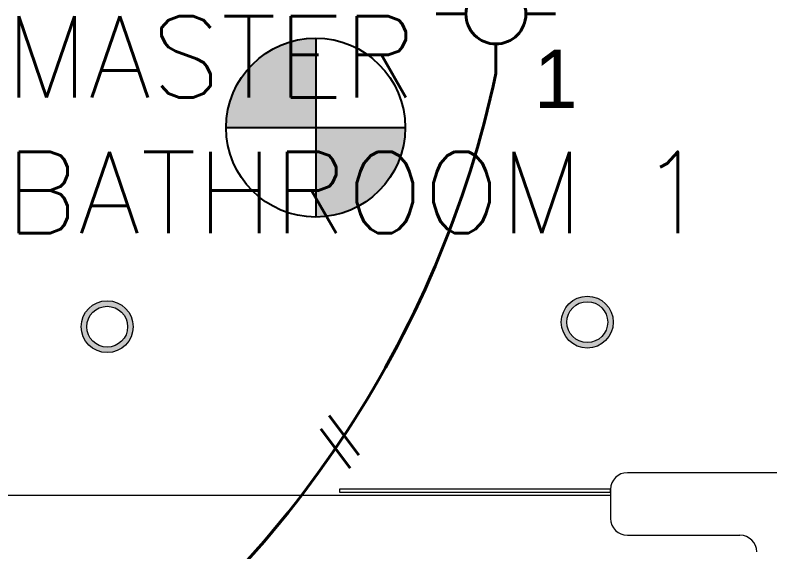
# Model space of a CAD drawing. Header units: metres. Extents: x 14 to 2416, y -346 to 476.
# Drawn here: x 141.299 to 143.108, y -68.661 to -67.374 of the extents above; entities that cross this region are included whole.
import ezdxf

# ---------------------------------------------------------------- set-up
doc = ezdxf.new("R2010")
doc.units = ezdxf.units.M
doc.linetypes.add('0', pattern=[0])
doc.layers.get('0').update_dxf_attribs({"linetype": '0', "lineweight": 20})
for name, color, linetype, lineweight in [('A-ANNO-TEXT', 20, 'Continuous', 13), ('A-WALL', 250, 'Continuous', 20), ('baños', 251, 'Continuous', 0), ('E Salida Luces', 22, 'Continuous', 40), ('E Tuberia Emp Losa', 22, 'Continuous', 40), ('MAVA -LUMINARIAS', 1, 'Continuous', 18), ('textos', 7, 'Continuous', 0)]:
    doc.layers.add(name, color=color, linetype=linetype, lineweight=lineweight)
doc.layers.add('MAVA Luminarias', color=1, linetype='Continuous')
doc.styles.add('CENTURY GOTHIC', font='GOTHIC.TTF')
doc.styles.get("Standard").update_dxf_attribs({"font": 'arial.ttf', "height": 0.1875})

# ---------------------------------------------------------------- blocks, each defined once
blk = doc.blocks.new('downlight')
at = {"layer": 'MAVA -LUMINARIAS'}
h = blk.add_hatch(color=3, dxfattribs=at)
h.dxf.hatch_style = 1
h.paths.add_polyline_path([(-5.416, -22.4571, 1), (-5.2917, -22.4571, 1)])
h.paths.add_polyline_path([(-5.3048, -22.4571, -1), (-5.4029, -22.4571, -1)], flags=16)
at = {"layer": 'MAVA -LUMINARIAS', "color": 3}
for radius in [0.0622, 0.049]:
    blk.add_circle((-5.3539, -22.4571), radius, dxfattribs=at)
blk = doc.blocks.new('lum decorativa')
at = {"layer": 'MAVA Luminarias', "ltscale": 0.3, "transparency": 33554687}
h = blk.add_hatch(color=82, dxfattribs=at)
h.paths.add_polyline_path([(513802.93759, 2035251.33825, 0.414214), (513802.86392, 2035251.26459), (513802.93759, 2035251.26459)])
h.paths.add_polyline_path([(513802.93759, 2035251.19092, 0.414214), (513803.01125, 2035251.26459), (513802.93759, 2035251.26459)])
at = {"layer": 'MAVA Luminarias', "color": 82, "ltscale": 0.3, "transparency": 33554687}
for p, q in [((513802.93759, 2035251.33825), (513802.93759, 2035251.19092)), ((513802.86392, 2035251.26459), (513803.01125, 2035251.26459))]:
    blk.add_line(p, q, dxfattribs=at)
blk.add_circle((513802.93759, 2035251.26459), 0.07366, dxfattribs=at)
blk = doc.blocks.new('PL BASE 2N NASAS 09')
at = {"layer": 'A-WALL'}
for p, q in [((168.9475, -7.6117), (168.3375, -7.6117)), ((168.2975, -7.6517), (168.2975, -7.7217)), ((168.3375, -7.7617), (168.6075, -7.7617))]:
    blk.add_line(p, q, dxfattribs=at)
for centre, start, end in [((168.3375, -7.6517), 90, 180), ((168.3375, -7.7217), 180, 270), ((168.6075, -7.8017), 360, 90)]:
    blk.add_arc(centre, 0.04, start, end, dxfattribs=at)
at = {"layer": 'baños'}
blk.add_line((166.7475, -7.6656), (168.2975, -7.6656), dxfattribs=at)
blk.add_lwpolyline([(168.2975, -7.651), (167.6475, -7.651), (167.6475, -7.6588), (168.2975, -7.6588)], close=True, dxfattribs=at)
at = {"layer": 'baños', "linetype": 'Continuous', "flags": 8}
for tag, p in [('MODELNUMBER', (167.1329, -5.6306, 0)), ('TRADENAME', (167.1329, -5.6307, 0)), ('PRODUCT', (167.1329, -5.6307, 0)), ('MATERIAL', (167.1329, -5.6307, 0)), ('MODELNUMBER', (168.3076, -5.6306, 0)), ('TRADENAME', (168.3076, -5.6307, 0)), ('PRODUCT', (168.3076, -5.6307, 0)), ('MATERIAL', (168.3076, -5.6307, 0))]:
    blk.add_attdef(tag, p, '', height=0.0000254, rotation=180.0001, dxfattribs=at)
at = {"layer": 'baños', "linetype": 'Continuous'}
for tag, p, rotation in [('MODELNUMBER', (169.2428, -19.7065), 180.0001), ('TRADENAME', (169.2428, -19.7064), 180.0001), ('MATERIAL', (169.243, -19.7063), 180.0001), ('PRODUCT', (169.243, -19.7064), 180.0001), ('MODELNUMBER', (169.9524, -19.7065), 179.9999), ('MATERIAL', (169.9524, -19.7063), 179.9999), ('TRADENAME', (169.9524, -19.7064), 179.9999), ('PRODUCT', (169.9524, -19.7064), 179.9999)]:
    blk.add_attdef(tag, p, '', height=0.0000254, rotation=rotation, dxfattribs=at)
at = {"layer": 'textos', "insert": (166.8454, -7.0371), "char_height": 0.195, "width": 1.854973, "attachment_point": 7}
blk.add_mtext('{\\Fromans|c0;MASTER BATHROOM 1}', dxfattribs=at)
blk = doc.blocks.new('PL MUEBLES 2N NASAS 09')
blk.add_blockref('PL BASE 2N NASAS 09', (49.9143, 62.717))
blk = doc.blocks.new('A$C595364de')
blk.add_blockref('PL MUEBLES 2N NASAS 09', (-199.5618, -36.6052))
blk = doc.blocks.new('*U486')
at = {"layer": 'E Salida Luces', "linetype": 'Continuous'}
for p, q in [((0, 0.3583), (0, 0.1807)), ((-0.3576, 0.0007), (-0.18, 0.0007)), ((0.18, 0.0007), (0.3576, 0.0007)), ((0, -0.1793), (0, -0.3569))]:
    blk.add_line(p, q, dxfattribs=at)
blk.add_circle((0, 0.0007), 0.18, dxfattribs=at)
blk = doc.blocks.new('*U370')
for p, q in [((0.025, 1.368), (-1.049, -1.483)), ((0.987, 1.368), (-0.088, -1.483))]:
    blk.add_line(p, q)
blk = doc.blocks.new('*U655')
at = {"xscale": 0.03937007874015751, "yscale": 0.03937007874015751, "zscale": 0.03937007874015751, "rotation": 147.3024042309717}
blk.add_blockref('*U370', (-0.0023, -0.0012), dxfattribs=at)

msp = doc.modelspace()

# ---------------------------------------------------------------- linework, layer by layer
at = {"layer": 'E Salida Luces'}
msp.add_arc((139.9753, -66.986, 0), 2.532, 304.2851, 347.961, dxfattribs=at)

# ---------------------------------------------------------------- block references
at = {"layer": 'A-ANNO-TEXT'}
msp.add_blockref('A$C595364de', (124.0766, -86.9711), dxfattribs=at)
at = {"layer": 'E Salida Luces', "xscale": 0.4, "yscale": 0.4, "zscale": 0.4, "rotation": 180}
msp.add_blockref('*U486', (142.4516, -67.3707), dxfattribs=at)
at = {"layer": 'E Tuberia Emp Losa', "xscale": 0.9842519685039484, "yscale": 0.9842519685039484, "zscale": 0.9842519685039484, "rotation": 270}
msp.add_blockref('*U655', (142.0775, -68.3973, 0), dxfattribs=at)
at = {"layer": 'MAVA Luminarias', "color": 82, "xscale": 2.91286913078865, "yscale": 2.91286913078865, "zscale": 2.91286913078865}
msp.add_blockref('lum decorativa', (-1496498.6965, -5928488.2256), dxfattribs=at)
at = {"layer": 'MAVA Luminarias'}
for p in [(148.0245, -45.6529), (146.8739, -45.6639)]:
    msp.add_blockref('downlight', p, dxfattribs=at)

# ---------------------------------------------------------------- texts
at = {"layer": 'E Tuberia Emp Losa', "insert": (142.5951, -67.5265), "char_height": 0.14, "width": 0.276812, "attachment_point": 5, "style": 'CENTURY GOTHIC'}
msp.add_mtext('1 ', dxfattribs=at)

doc.saveas('drawing.dxf')
